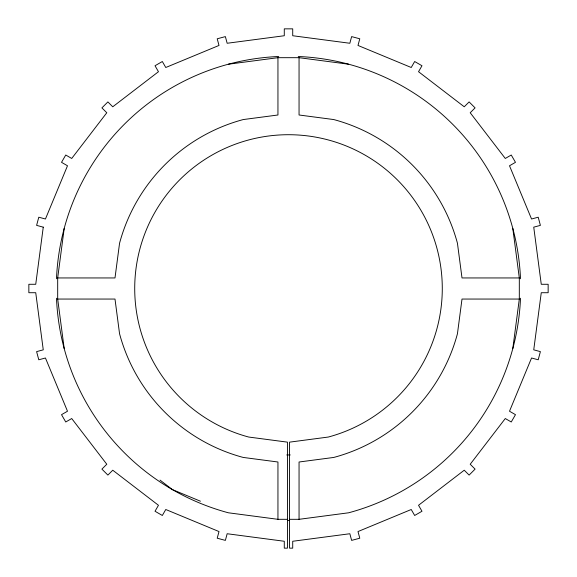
<?xml version="1.0" encoding="UTF-8"?>
<svg xmlns="http://www.w3.org/2000/svg" width="577" height="577" viewBox="0 0 577 577"><rect width="100%" height="100%" fill="white"/><g stroke="black" fill="none" stroke-linecap="round" stroke-linejoin="round"><path stroke-width="0.87" d="M64.206 348.602L57.686 299.052L57.686 277.948L64.206 228.398M512.794 348.602L519.314 299.052L519.314 277.948L512.794 228.398M228.398 64.206L277.948 57.686L299.052 57.686L348.602 64.206M298.367 519.408L348.602 512.794A232.206 232.206 0 0 0 520.504 298.266M57.686 277.948L114.996 277.948L119.562 243.234A174.896 174.896 0 0 1 243.234 119.562L277.948 114.996L277.948 57.686M519.314 277.948L462.004 277.948L457.438 243.234A174.896 174.896 0 0 0 333.766 119.562L299.052 114.996L299.052 57.686M57.686 299.052L114.996 299.052L119.562 333.766A174.896 174.896 0 0 0 243.234 457.438L277.948 462.004L277.948 519.314L287.447 519.314M519.314 299.052L462.004 299.052L457.438 333.766A174.896 174.896 0 0 1 333.766 457.438L299.052 462.004L299.052 519.314L289.553 519.314M287.447 520.569L289.553 520.569M278.633 519.408L228.398 512.794A232.206 232.206 0 0 1 56.496 298.266M200.45 501.218L172.393 489.599L160.024 480.107M56.496 278.734A232.206 232.206 0 0 1 278.734 56.496M298.266 56.496A232.206 232.206 0 0 1 520.504 278.734M290.26 454.943A166.45 166.45 0 0 1 286.74 454.943M43.261 227.158L35.738 284.281L28.85 284.281L28.85 292.719L35.738 292.719L43.261 349.842L36.603 351.624L38.789 359.781L45.446 358L67.495 411.228L61.523 414.668L65.749 421.982L71.714 418.534L106.788 464.247L101.913 469.115L107.885 475.087L112.753 470.212L158.466 505.286L155.018 511.251L162.332 515.477L165.772 509.505L219 531.554L217.219 538.211L225.376 540.397L227.158 533.739L284.281 541.262L284.281 548.15L287.447 548.15L287.447 442.148L248.694 437.041A153.785 153.785 0 0 1 162.526 200.291A153.785 153.785 0 0 1 414.474 200.291A153.785 153.785 0 0 1 328.306 437.041L289.553 442.148L289.553 548.15L292.719 548.15L292.719 541.262L349.842 533.739L351.624 540.397L359.781 538.211L358 531.554L411.228 509.505L414.668 515.477L421.982 511.251L418.534 505.286L464.247 470.212L469.115 475.087L475.087 469.115L470.212 464.247L505.286 418.534L511.251 421.982L515.477 414.668L509.505 411.228L531.554 358L538.211 359.781L540.397 351.624L533.739 349.842L541.262 292.719L548.15 292.719L548.15 284.281L541.262 284.281L533.739 227.158L540.397 225.376L538.211 217.219L531.554 219L509.505 165.772L515.477 162.332L511.251 155.018L505.286 158.466L470.212 112.753L475.087 107.885L469.115 101.913L464.247 106.788L418.534 71.714L421.982 65.749L414.668 61.523L411.228 67.495L358 45.446L359.781 38.789L351.624 36.603L349.842 43.261L292.719 35.738L292.719 28.85L284.281 28.85L284.281 35.738L227.158 43.261L225.376 36.603L217.219 38.789L219 45.446L165.772 67.495L162.332 61.523L155.018 65.749L158.466 71.714L112.753 106.788L107.885 101.913L101.913 107.885L106.788 112.753L71.714 158.466L65.749 155.018L61.523 162.332L67.495 165.772L45.446 219L38.789 217.219L36.603 225.376L43.261 227.158"/></g></svg>
